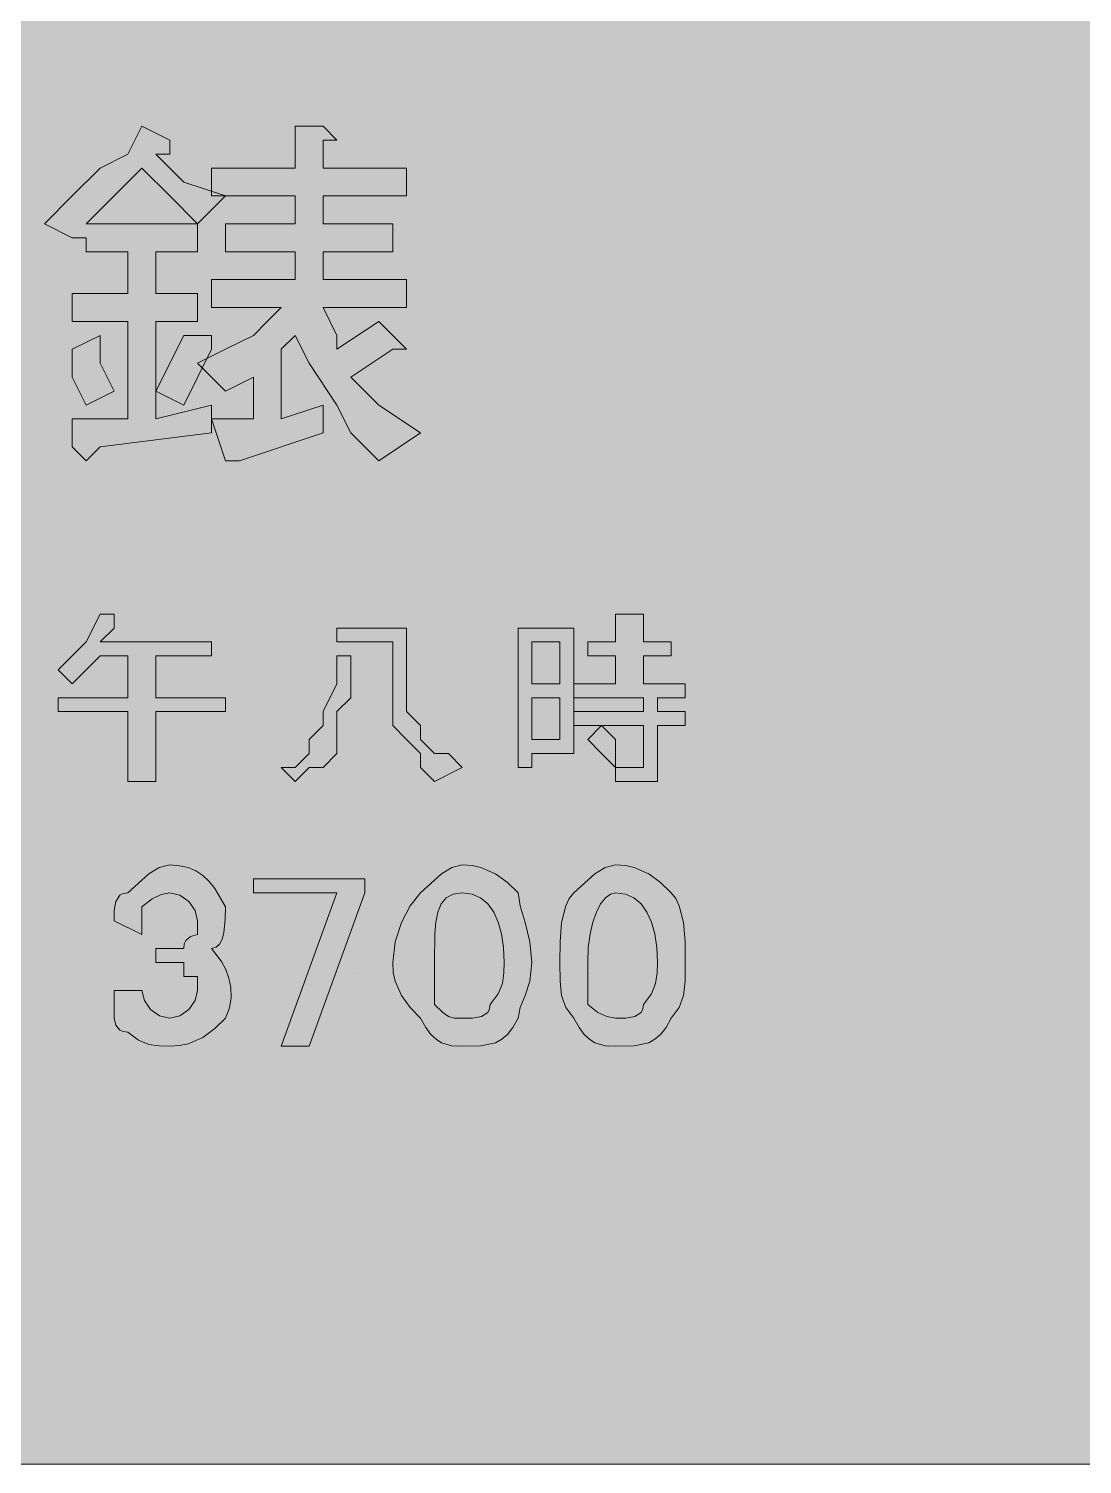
# Model space of a CAD drawing. Header units: metres. Extents: x 10 to 558, y 11 to 258.
# Drawn here: x 363.6 to 454.4, y 11.3 to 134.9 of the extents above; entities that cross this region are included whole.
import ezdxf

# ---------------------------------------------------------------- set-up
doc = ezdxf.new("R2010")
doc.units = ezdxf.units.M
for name, color, linetype, true_color in [('FILL_FIREBRICK_C36B00', 7, 'Continuous', 0xc36b00), ('FILL_WHITE_FFFFFF', 7, 'Continuous', 0xffffff), ('STROKE_WHITE_FFFFFF', 7, 'Continuous', 0xffffff)]:
    doc.layers.add(name, color=color, linetype=linetype, true_color=true_color)

msp = doc.modelspace()

# ---------------------------------------------------------------- hatches: boundary and pattern name
at = {"layer": 'FILL_FIREBRICK_C36B00', "true_color": 0xc36b00}
h = msp.add_hatch(color=7, dxfattribs=at)
h.dxf.hatch_style = 1
h.paths.add_polyline_path([(552.54, 258.46), (553.8, 258.33), (554.83, 257.97), (555.75, 257.28), (557.14, 255.67), (557.56, 254.96), (557.85, 254.28), (558.11, 252.89), (558.15, 251.28), (558.15, 18.48), (558.15, 14.88), (557.75, 14.83), (557.44, 14.67), (556.95, 14.13), (556.46, 13.36), (555.75, 12.48), (554.83, 11.79), (553.8, 11.43), (552.54, 11.3), (550.95, 11.28), (16.95, 11.28), (13.35, 11.28), (12.6, 11.88), (11.83, 12.29), (10.95, 12.48), (10.26, 14.09), (9.9, 15.48), (9.77, 16.87), (9.75, 18.48), (9.75, 251.28), (9.75, 254.88), (10.35, 255.63), (10.76, 256.4), (10.95, 257.28), (11.83, 257.47), (12.6, 257.88), (13.35, 258.48), (16.95, 258.48), (550.95, 258.48), (552.54, 258.46)])
at = {"layer": 'FILL_WHITE_FFFFFF', "true_color": 0xffffff}
h = msp.add_hatch(color=7, dxfattribs=at)
h.dxf.hatch_style = 1
h.paths.add_polyline_path([(374.55, 115.68), (374.55, 112.08), (378.15, 112.08), (378.15, 109.68), (374.55, 109.68), (374.55, 101.28), (379.35, 102.48), (379.35, 100.08), (369.75, 98.88), (368.55, 97.68), (367.35, 98.88), (367.35, 101.28), (372.15, 101.28), (372.15, 109.68), (367.35, 109.68), (367.35, 112.08), (372.15, 112.08), (372.15, 115.68), (368.55, 115.68), (368.55, 116.88), (367.35, 116.88), (364.95, 118.08), (367.35, 120.48), (369.75, 122.88), (372.15, 124.08), (373.35, 126.48), (375.75, 125.28), (375.75, 124.08), (374.55, 124.08), (376.95, 121.68), (380.55, 120.48), (378.15, 118.08), (378.15, 115.68), (374.55, 115.68)])
h.paths.add_polyline_path([(375.75, 120.48), (373.35, 122.88), (370.95, 120.48), (368.55, 118.08), (378.15, 118.08), (375.75, 120.48)], flags=16)
h = msp.add_hatch(color=7, dxfattribs=at)
h.dxf.hatch_style = 1
h.paths.add_polyline_path([(386.55, 122.88), (386.55, 126.48), (388.95, 126.48), (390.15, 125.28), (388.95, 125.28), (388.95, 122.88), (396.15, 122.88), (396.15, 120.48), (388.95, 120.48), (388.95, 118.08), (394.95, 118.08), (394.95, 115.68), (388.95, 115.68), (388.95, 113.28), (396.15, 113.28), (396.15, 110.88), (388.95, 110.88), (390.15, 108.48), (390.15, 107.28), (393.75, 109.68), (396.15, 107.28), (394.95, 107.28), (391.35, 104.88), (393.75, 102.48), (397.35, 100.08), (393.75, 97.68), (391.35, 100.08), (390.15, 102.48), (387.75, 106.08), (386.55, 108.48), (385.35, 107.28), (385.35, 101.28), (388.95, 102.48), (388.95, 100.08), (381.75, 97.68), (380.55, 97.68), (379.35, 101.28), (382.95, 101.28), (382.95, 104.88), (380.55, 103.68), (378.15, 106.08), (380.55, 107.28), (382.95, 108.48), (384.15, 109.68), (385.35, 110.88), (379.35, 110.88), (379.35, 113.28), (386.55, 113.28), (386.55, 115.68), (380.55, 115.68), (380.55, 118.08), (386.55, 118.08), (386.55, 120.48), (379.35, 120.48), (379.35, 122.88), (386.55, 122.88)])
h = msp.add_hatch(color=7, dxfattribs=at)
h.dxf.hatch_style = 1
h.paths.add_polyline_path([(369.75, 106.08), (370.95, 103.68), (368.55, 102.48), (367.35, 104.88), (367.35, 107.28), (369.75, 108.48), (369.75, 106.08)])
h = msp.add_hatch(color=7, dxfattribs=at)
h.dxf.hatch_style = 1
h.paths.add_polyline_path([(376.95, 108.48), (379.35, 108.48), (379.35, 107.28), (376.95, 102.48), (374.55, 103.68), (376.95, 108.48)])
h = msp.add_hatch(color=7, dxfattribs=at)
h.dxf.hatch_style = 1
h.paths.add_polyline_path([(368.55, 82.08), (369.75, 84.48), (370.95, 84.48), (370.95, 83.28), (369.75, 82.08), (379.35, 82.08), (379.35, 80.88), (374.55, 80.88), (374.55, 77.28), (380.55, 77.28), (380.55, 76.08), (374.55, 76.08), (374.55, 70.08), (372.15, 70.08), (372.15, 76.08), (366.15, 76.08), (366.15, 77.28), (372.15, 77.28), (372.15, 80.88), (369.75, 80.88), (367.35, 78.48), (366.15, 79.68), (368.55, 82.08)])
h = msp.add_hatch(color=7, dxfattribs=at)
h.dxf.hatch_style = 1
h.paths.add_polyline_path([(414.15, 80.88), (411.75, 80.88), (411.75, 82.08), (414.15, 82.08), (414.15, 84.48), (415.35, 84.48), (416.55, 84.48), (416.55, 83.28), (416.55, 82.08), (418.95, 82.08), (418.95, 80.88), (416.55, 80.88), (416.55, 78.48), (420.15, 78.48), (420.15, 77.28), (417.75, 77.28), (417.75, 76.08), (420.15, 76.08), (420.15, 74.88), (417.75, 74.88), (417.75, 71.28), (417.75, 70.08), (416.55, 70.08), (415.35, 70.08), (414.15, 70.08), (414.15, 71.28), (415.35, 71.28), (416.55, 71.28), (416.55, 72.48), (416.55, 74.88), (410.55, 74.88), (410.55, 76.08), (416.55, 76.08), (416.55, 77.28), (410.55, 77.28), (410.55, 78.48), (414.15, 78.48), (414.15, 80.88)])
h = msp.add_hatch(color=7, dxfattribs=at)
h.dxf.hatch_style = 1
h.paths.add_polyline_path([(396.15, 83.28), (396.15, 80.88), (396.15, 79.68), (396.15, 78.48), (396.15, 76.08), (397.35, 74.88), (397.35, 73.68), (398.55, 72.48), (399.75, 72.48), (400.95, 71.28), (398.55, 70.08), (397.35, 71.28), (397.35, 72.48), (396.15, 73.68), (394.95, 74.88), (394.95, 76.08), (394.95, 77.28), (394.95, 78.48), (394.95, 80.88), (394.95, 82.08), (390.15, 82.08), (390.15, 83.28), (396.15, 83.28)])
h = msp.add_hatch(color=7, dxfattribs=at)
h.dxf.hatch_style = 1
h.paths.add_polyline_path([(409.35, 72.48), (406.95, 72.48), (406.95, 71.28), (405.75, 71.28), (405.75, 72.48), (405.75, 83.28), (410.55, 83.28), (410.55, 72.48), (409.35, 72.48)])
h.paths.add_polyline_path([(406.95, 82.08), (406.95, 78.48), (409.35, 78.48), (409.35, 82.08), (406.95, 82.08)], flags=16)
h.paths.add_polyline_path([(409.35, 77.28), (406.95, 77.28), (406.95, 73.68), (409.35, 73.68), (409.35, 77.28)], flags=16)
h = msp.add_hatch(color=7, dxfattribs=at)
h.dxf.hatch_style = 1
h.paths.add_polyline_path([(386.55, 71.28), (387.75, 72.48), (387.75, 73.68), (388.95, 74.88), (388.95, 76.08), (390.15, 78.48), (390.15, 79.68), (390.15, 80.88), (391.35, 80.88), (391.35, 78.48), (391.35, 77.28), (390.15, 76.08), (390.15, 73.68), (390.15, 72.48), (388.95, 71.28), (387.75, 71.28), (386.55, 70.08), (385.35, 71.28), (386.55, 71.28)])
h = msp.add_hatch(color=7, dxfattribs=at)
h.dxf.hatch_style = 1
h.paths.add_polyline_path([(414.15, 73.68), (414.15, 72.48), (414.15, 71.28), (412.95, 72.48), (411.75, 73.68), (412.95, 74.88), (414.15, 73.68)])
h = msp.add_hatch(color=7, dxfattribs=at)
h.dxf.hatch_style = 1
h.paths.add_polyline_path([(378.15, 53.28), (376.95, 53.28), (376.95, 54.48), (374.55, 54.48), (374.55, 55.68), (376.95, 55.68), (377, 56.08), (377.14, 56.37), (377.55, 56.73), (378.15, 56.88), (378.15, 58.08), (377.94, 58.96), (377.4, 59.73), (376.63, 60.27), (375.75, 60.48), (375, 60.33), (374.23, 59.97), (373.35, 59.28), (373.35, 58.08), (373.35, 56.88), (370.95, 58.08), (370.97, 58.96), (371.1, 59.73), (371.46, 60.27), (371.75, 60.43), (372.15, 60.48), (373.95, 62.13), (374.85, 62.67), (375.75, 62.88), (376.6, 62.82), (377.34, 62.65), (378.01, 62.37), (378.6, 61.98), (379.14, 61.47), (379.63, 60.85), (380.55, 59.28), (380.53, 58.21), (380.4, 57.03), (380.26, 56.5), (380.04, 56.07), (379.75, 55.79), (379.35, 55.68), (380.21, 54.57), (380.57, 53.89), (380.85, 53.13), (381.01, 52.32), (381.04, 51.46), (380.89, 50.58), (380.55, 49.68), (379.63, 48.8), (378.6, 48.03), (377.34, 47.49), (376.6, 47.33), (375.75, 47.28), (374.85, 47.3), (373.95, 47.43), (373.05, 47.79), (372.15, 48.48), (371.75, 48.53), (371.46, 48.67), (371.1, 49.08), (370.95, 49.68), (370.95, 52.08), (373.35, 52.08), (373.56, 51.2), (374.1, 50.43), (374.87, 49.89), (375.75, 49.68), (376.63, 49.89), (377.4, 50.43), (377.94, 51.2), (378.15, 52.08), (378.15, 53.28)])
h = msp.add_hatch(color=7, dxfattribs=at)
h.dxf.hatch_style = 1
h.paths.add_polyline_path([(395.7, 57.93), (396.47, 59.37), (397.35, 60.48), (399.15, 62.13), (400.05, 62.67), (400.95, 62.88), (401.8, 62.83), (402.54, 62.67), (403.8, 62.13), (404.83, 61.36), (405.75, 60.48), (405.94, 59.37), (406.35, 57.93), (406.76, 56.26), (406.95, 54.48), (406.76, 52.89), (406.35, 51.63), (405.94, 50.6), (405.75, 49.68), (405.3, 48.89), (404.83, 48.29), (404.34, 47.87), (403.8, 47.58), (402.54, 47.32), (400.95, 47.28), (400.05, 47.32), (399.15, 47.58), (398.7, 47.87), (398.25, 48.29), (397.8, 48.89), (397.35, 49.68), (396.47, 50.6), (395.7, 51.63), (395.16, 52.89), (395, 53.63), (394.95, 54.48), (395.16, 56.26), (395.7, 57.93)])
h.paths.add_polyline_path([(402.6, 49.83), (403.14, 50.19), (403.3, 50.48), (403.35, 50.88), (404.04, 51.78), (404.4, 52.68), (404.53, 53.58), (404.55, 54.48), (404.49, 55.77), (404.32, 56.94), (404.04, 57.96), (403.65, 58.83), (403.14, 59.53), (402.52, 60.05), (401.79, 60.37), (400.95, 60.48), (400.16, 60.37), (399.56, 60.05), (399.14, 59.53), (398.85, 58.83), (398.68, 57.96), (398.59, 56.94), (398.55, 54.48), (398.55, 50.88), (399.26, 50.19), (399.75, 49.83), (400.24, 49.7), (400.95, 49.68), (401.83, 49.7), (402.6, 49.83)], flags=16)
h = msp.add_hatch(color=7, dxfattribs=at)
h.dxf.hatch_style = 1
h.paths.add_polyline_path([(409.5, 57.93), (409.86, 59.37), (410.15, 59.98), (410.55, 60.48), (412.35, 62.13), (413.25, 62.67), (414.15, 62.88), (415, 62.83), (415.74, 62.67), (417, 62.13), (418.03, 61.36), (418.95, 60.48), (419.35, 59.98), (419.64, 59.37), (420, 57.93), (420.13, 56.26), (420.15, 54.48), (420.13, 52.89), (420, 51.63), (419.64, 50.6), (418.95, 49.68), (418.5, 48.89), (418.03, 48.29), (417.54, 47.87), (417, 47.58), (415.74, 47.32), (414.15, 47.28), (413.25, 47.32), (412.35, 47.58), (411.9, 47.87), (411.45, 48.29), (411, 48.89), (410.55, 49.68), (409.86, 50.6), (409.5, 51.63), (409.37, 52.89), (409.35, 54.48), (409.37, 56.26), (409.5, 57.93)])
h.paths.add_polyline_path([(415.8, 49.83), (416.34, 50.19), (416.5, 50.48), (416.55, 50.88), (417.24, 51.78), (417.6, 52.68), (417.73, 53.58), (417.75, 54.48), (417.69, 55.77), (417.52, 56.94), (417.24, 57.96), (416.85, 58.83), (416.34, 59.53), (415.72, 60.05), (414.99, 60.37), (414.15, 60.48), (413.7, 60.37), (413.27, 60.05), (412.86, 59.53), (412.5, 58.83), (412.19, 57.96), (411.96, 56.94), (411.8, 55.77), (411.75, 54.48), (411.75, 50.88), (412.63, 50.19), (413.4, 49.83), (414.15, 49.68), (415.03, 49.7), (415.8, 49.83)], flags=16)
h = msp.add_hatch(color=7, dxfattribs=at)
h.dxf.hatch_style = 1
h.paths.add_polyline_path([(390.15, 60.48), (382.95, 60.48), (382.95, 61.68), (392.55, 61.68), (392.55, 60.48), (387.75, 47.28), (385.35, 47.28), (390.15, 60.48)])

# ---------------------------------------------------------------- linework, layer by layer
at = {"layer": 'FILL_FIREBRICK_C36B00', "lineweight": 0, "true_color": 0xc36b00}
msp.add_lwpolyline([(16.95, 258.48), (550.95, 258.48), (552.54, 258.46), (553.8, 258.33), (554.83, 257.97), (555.75, 257.28), (557.14, 255.67), (557.56, 254.96), (557.85, 254.28), (558.11, 252.89), (558.15, 251.28), (558.15, 18.48), (558.15, 14.88), (557.75, 14.83), (557.44, 14.67), (556.95, 14.13), (556.46, 13.36), (555.75, 12.48), (554.83, 11.79), (553.8, 11.43), (552.54, 11.3), (550.95, 11.28), (16.95, 11.28)], dxfattribs=at)
at = {"layer": 'FILL_WHITE_FFFFFF', "lineweight": 0, "true_color": 0xffffff}
for points in [[(374.55, 115.68), (374.55, 112.08), (378.15, 112.08), (378.15, 109.68), (374.55, 109.68), (374.55, 101.28), (379.35, 102.48), (379.35, 100.08), (369.75, 98.88), (368.55, 97.68), (367.35, 98.88), (367.35, 101.28), (372.15, 101.28), (372.15, 109.68), (367.35, 109.68), (367.35, 112.08), (372.15, 112.08), (372.15, 115.68), (368.55, 115.68), (368.55, 116.88), (367.35, 116.88), (364.95, 118.08), (367.35, 120.48), (369.75, 122.88), (372.15, 124.08), (373.35, 126.48), (375.75, 125.28), (375.75, 124.08), (374.55, 124.08), (376.95, 121.68), (380.55, 120.48), (378.15, 118.08), (378.15, 115.68)], [(386.55, 122.88), (386.55, 126.48), (388.95, 126.48), (390.15, 125.28), (388.95, 125.28), (388.95, 122.88), (396.15, 122.88), (396.15, 120.48), (388.95, 120.48), (388.95, 118.08), (394.95, 118.08), (394.95, 115.68), (388.95, 115.68), (388.95, 113.28), (396.15, 113.28), (396.15, 110.88), (388.95, 110.88), (390.15, 108.48), (390.15, 107.28), (393.75, 109.68), (396.15, 107.28), (394.95, 107.28), (391.35, 104.88), (393.75, 102.48), (397.35, 100.08), (393.75, 97.68), (391.35, 100.08), (390.15, 102.48), (387.75, 106.08), (386.55, 108.48), (385.35, 107.28), (385.35, 101.28), (388.95, 102.48), (388.95, 100.08), (381.75, 97.68), (380.55, 97.68), (379.35, 101.28), (382.95, 101.28), (382.95, 104.88), (380.55, 103.68), (378.15, 106.08), (380.55, 107.28), (382.95, 108.48), (384.15, 109.68), (385.35, 110.88), (379.35, 110.88), (379.35, 113.28), (386.55, 113.28), (386.55, 115.68), (380.55, 115.68), (380.55, 118.08), (386.55, 118.08), (386.55, 120.48), (379.35, 120.48), (379.35, 122.88)], [(375.75, 120.48), (373.35, 122.88), (370.95, 120.48), (368.55, 118.08), (378.15, 118.08)], [(369.75, 106.08), (370.95, 103.68), (368.55, 102.48), (367.35, 104.88), (367.35, 107.28), (369.75, 108.48)], [(376.95, 108.48), (379.35, 108.48), (379.35, 107.28), (376.95, 102.48), (374.55, 103.68)], [(368.55, 82.08), (369.75, 84.48), (370.95, 84.48), (370.95, 83.28), (369.75, 82.08), (379.35, 82.08), (379.35, 80.88), (374.55, 80.88), (374.55, 77.28), (380.55, 77.28), (380.55, 76.08), (374.55, 76.08), (374.55, 70.08), (372.15, 70.08), (372.15, 76.08), (366.15, 76.08), (366.15, 77.28), (372.15, 77.28), (372.15, 80.88), (369.75, 80.88), (367.35, 78.48), (366.15, 79.68)], [(414.15, 80.88), (411.75, 80.88), (411.75, 82.08), (414.15, 82.08), (414.15, 84.48), (415.35, 84.48), (416.55, 84.48), (416.55, 83.28), (416.55, 82.08), (418.95, 82.08), (418.95, 80.88), (416.55, 80.88), (416.55, 78.48), (420.15, 78.48), (420.15, 77.28), (417.75, 77.28), (417.75, 76.08), (420.15, 76.08), (420.15, 74.88), (417.75, 74.88), (417.75, 71.28), (417.75, 70.08), (416.55, 70.08), (415.35, 70.08), (414.15, 70.08), (414.15, 71.28), (415.35, 71.28), (416.55, 71.28), (416.55, 72.48), (416.55, 74.88), (410.55, 74.88), (410.55, 76.08), (416.55, 76.08), (416.55, 77.28), (410.55, 77.28), (410.55, 78.48), (414.15, 78.48)], [(396.15, 83.28), (396.15, 80.88), (396.15, 79.68), (396.15, 78.48), (396.15, 76.08), (397.35, 74.88), (397.35, 73.68), (398.55, 72.48), (399.75, 72.48), (400.95, 71.28), (398.55, 70.08), (397.35, 71.28), (397.35, 72.48), (396.15, 73.68), (394.95, 74.88), (394.95, 76.08), (394.95, 77.28), (394.95, 78.48), (394.95, 80.88), (394.95, 82.08), (390.15, 82.08), (390.15, 83.28)], [(409.35, 72.48), (406.95, 72.48), (406.95, 71.28), (405.75, 71.28), (405.75, 72.48), (405.75, 83.28), (410.55, 83.28), (410.55, 72.48)], [(406.95, 82.08), (406.95, 78.48), (409.35, 78.48), (409.35, 82.08)], [(386.55, 71.28), (387.75, 72.48), (387.75, 73.68), (388.95, 74.88), (388.95, 76.08), (390.15, 78.48), (390.15, 79.68), (390.15, 80.88), (391.35, 80.88), (391.35, 78.48), (391.35, 77.28), (390.15, 76.08), (390.15, 73.68), (390.15, 72.48), (388.95, 71.28), (387.75, 71.28), (386.55, 70.08), (385.35, 71.28)], [(409.35, 77.28), (406.95, 77.28), (406.95, 73.68), (409.35, 73.68)], [(414.15, 73.68), (414.15, 72.48), (414.15, 71.28), (412.95, 72.48), (411.75, 73.68), (412.95, 74.88)], [(378.15, 53.28), (376.95, 53.28), (376.95, 54.48), (374.55, 54.48), (374.55, 55.68), (376.95, 55.68), (377, 56.08), (377.14, 56.37), (377.55, 56.73), (378.15, 56.88), (378.15, 58.08), (377.94, 58.96), (377.4, 59.73), (376.63, 60.27), (375.75, 60.48), (375, 60.33), (374.23, 59.97), (373.35, 59.28), (373.35, 58.08), (373.35, 56.88), (370.95, 58.08), (370.97, 58.96), (371.1, 59.73), (371.46, 60.27), (371.75, 60.43), (372.15, 60.48), (373.95, 62.13), (374.85, 62.67), (375.75, 62.88), (376.6, 62.82), (377.34, 62.65), (378.01, 62.37), (378.6, 61.98), (379.14, 61.47), (379.63, 60.85), (380.55, 59.28), (380.53, 58.21), (380.4, 57.03), (380.26, 56.5), (380.04, 56.07), (379.75, 55.79), (379.35, 55.68), (380.21, 54.57), (380.57, 53.89), (380.85, 53.13), (381.01, 52.32), (381.04, 51.46), (380.89, 50.58), (380.55, 49.68), (379.63, 48.8), (378.6, 48.03), (377.34, 47.49), (376.6, 47.33), (375.75, 47.28), (374.85, 47.3), (373.95, 47.43), (373.05, 47.79), (372.15, 48.48), (371.75, 48.53), (371.46, 48.67), (371.1, 49.08), (370.95, 49.68), (370.95, 52.08), (373.35, 52.08), (373.56, 51.2), (374.1, 50.43), (374.87, 49.89), (375.75, 49.68), (376.63, 49.89), (377.4, 50.43), (377.94, 51.2), (378.15, 52.08)], [(395.7, 57.93), (396.47, 59.37), (397.35, 60.48), (399.15, 62.13), (400.05, 62.67), (400.95, 62.88), (401.8, 62.83), (402.54, 62.67), (403.8, 62.13), (404.83, 61.36), (405.75, 60.48), (405.94, 59.37), (406.35, 57.93), (406.76, 56.26), (406.95, 54.48), (406.76, 52.89), (406.35, 51.63), (405.94, 50.6), (405.75, 49.68), (405.3, 48.89), (404.83, 48.29), (404.34, 47.87), (403.8, 47.58), (402.54, 47.32), (400.95, 47.28), (400.05, 47.32), (399.15, 47.58), (398.7, 47.87), (398.25, 48.29), (397.8, 48.89), (397.35, 49.68), (396.47, 50.6), (395.7, 51.63), (395.16, 52.89), (395, 53.63), (394.95, 54.48), (395.16, 56.26)], [(409.5, 57.93), (409.86, 59.37), (410.15, 59.98), (410.55, 60.48), (412.35, 62.13), (413.25, 62.67), (414.15, 62.88), (415, 62.83), (415.74, 62.67), (417, 62.13), (418.03, 61.36), (418.95, 60.48), (419.35, 59.98), (419.64, 59.37), (420, 57.93), (420.13, 56.26), (420.15, 54.48), (420.13, 52.89), (420, 51.63), (419.64, 50.6), (418.95, 49.68), (418.5, 48.89), (418.03, 48.29), (417.54, 47.87), (417, 47.58), (415.74, 47.32), (414.15, 47.28), (413.25, 47.32), (412.35, 47.58), (411.9, 47.87), (411.45, 48.29), (411, 48.89), (410.55, 49.68), (409.86, 50.6), (409.5, 51.63), (409.37, 52.89), (409.35, 54.48), (409.37, 56.26)], [(390.15, 60.48), (382.95, 60.48), (382.95, 61.68), (392.55, 61.68), (392.55, 60.48), (387.75, 47.28), (385.35, 47.28)], [(402.6, 49.83), (403.14, 50.19), (403.3, 50.48), (403.35, 50.88), (404.04, 51.78), (404.4, 52.68), (404.53, 53.58), (404.55, 54.48), (404.49, 55.77), (404.32, 56.94), (404.04, 57.96), (403.65, 58.83), (403.14, 59.53), (402.52, 60.05), (401.79, 60.37), (400.95, 60.48), (400.16, 60.37), (399.56, 60.05), (399.14, 59.53), (398.85, 58.83), (398.68, 57.96), (398.59, 56.94), (398.55, 54.48), (398.55, 50.88), (399.26, 50.19), (399.75, 49.83), (400.24, 49.7), (400.95, 49.68), (401.83, 49.7)], [(415.8, 49.83), (416.34, 50.19), (416.5, 50.48), (416.55, 50.88), (417.24, 51.78), (417.6, 52.68), (417.73, 53.58), (417.75, 54.48), (417.69, 55.77), (417.52, 56.94), (417.24, 57.96), (416.85, 58.83), (416.34, 59.53), (415.72, 60.05), (414.99, 60.37), (414.15, 60.48), (413.7, 60.37), (413.27, 60.05), (412.86, 59.53), (412.5, 58.83), (412.19, 57.96), (411.96, 56.94), (411.8, 55.77), (411.75, 54.48), (411.75, 50.88), (412.63, 50.19), (413.4, 49.83), (414.15, 49.68), (415.03, 49.7)]]:
    msp.add_lwpolyline(points, close=True, dxfattribs=at)
at = {"layer": 'STROKE_WHITE_FFFFFF', "lineweight": 0, "true_color": 0xffffff}
for points in [[(391.95, 53.52), (391.95, 53.52)], [(391.95, 53.52), (391.95, 53.52)], [(391.95, 53.52), (391.95, 53.52)], [(391.95, 53.52), (391.95, 53.52)], [(391.95, 53.52), (391.95, 53.52)], [(391.95, 53.52), (391.95, 53.52)], [(411.95, 53.52), (411.95, 53.52)], [(411.95, 53.52), (411.95, 53.52)], [(411.95, 53.52), (411.95, 53.52)], [(411.95, 53.52), (411.95, 53.52)], [(411.95, 53.52), (411.95, 53.52)], [(411.95, 53.52), (411.95, 53.52)]]:
    msp.add_lwpolyline(points, dxfattribs=at)

doc.saveas('drawing.dxf')
